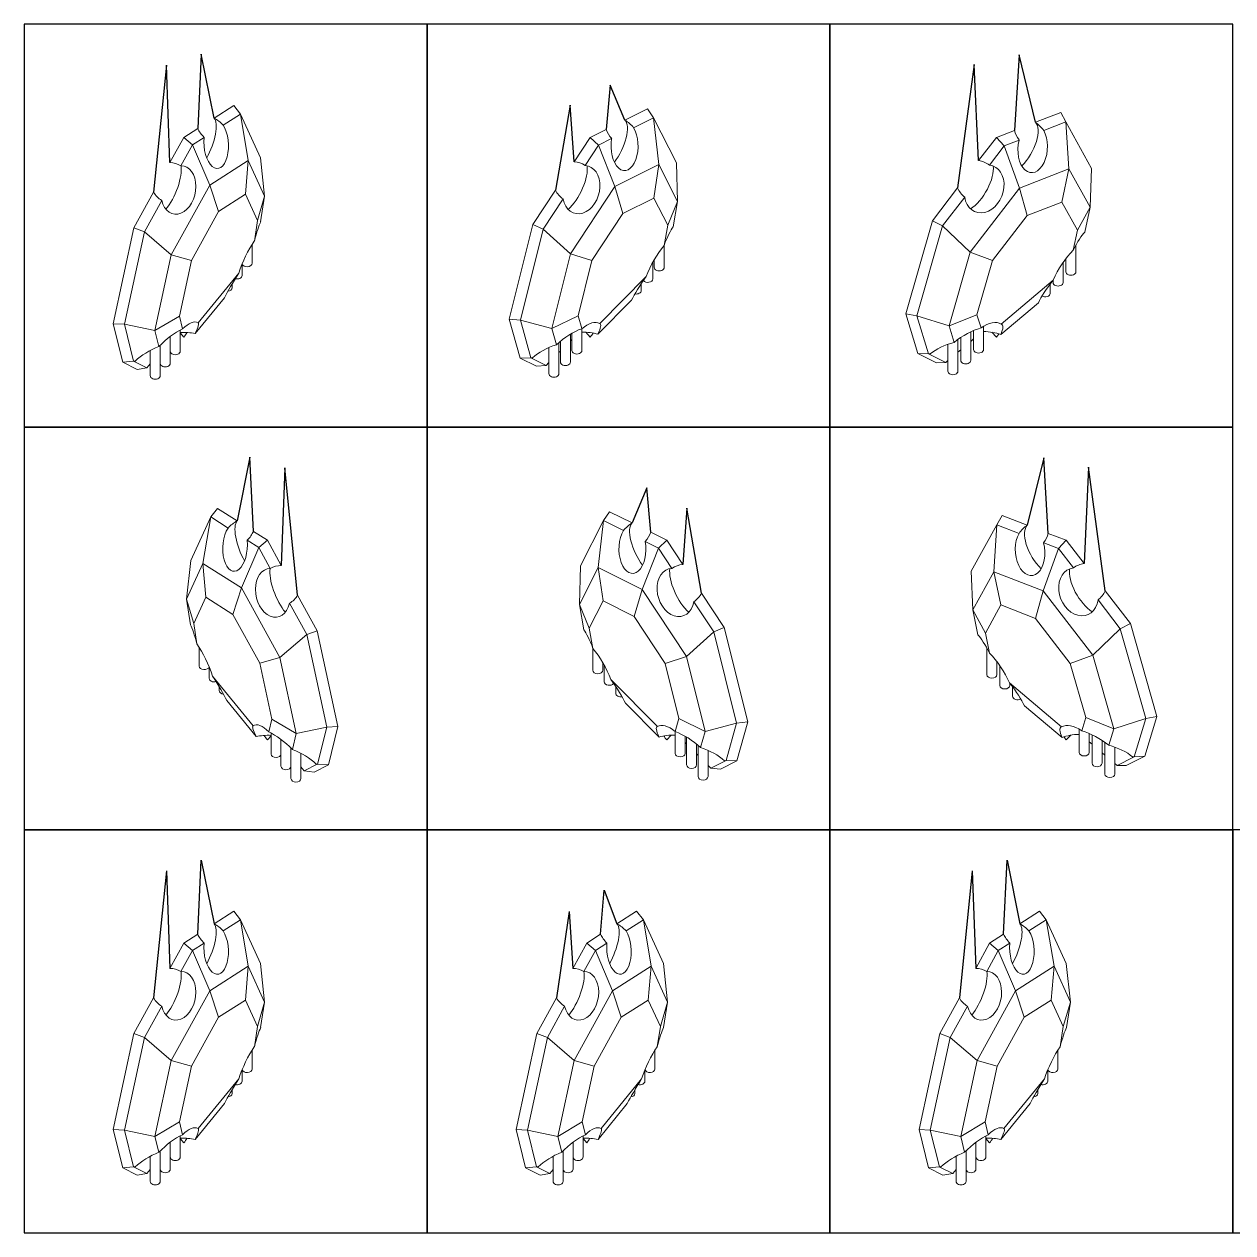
# Model space of a CAD drawing. Header units: inches. Extents: x -209 to 33, y -22 to 39.
# Drawn here: x -208.7 to -148.2, y -21.9 to 38.6 of the extents above; entities that cross this region are included whole.
import ezdxf

# ---------------------------------------------------------------- set-up
doc = ezdxf.new("R2010")
doc.units = ezdxf.units.IN
doc.header["$MEASUREMENT"] = 0

msp = doc.modelspace()

# ---------------------------------------------------------------- linework, layer by layer
for p, q in [((-199.85, 37.095), (-200.027, 33.38)), ((-199.209, 33.903), (-199.85, 37.095)), ((-158.903, 37.064), (-159.131, 33.282)), ((-158.079, 33.689), (-158.903, 37.064)), ((-201.6, 36.559), (-202.241, 30.19)), ((-201.423, 31.671), (-201.6, 36.559)), ((-161.153, 36.59), (-161.976, 30.405)), ((-160.925, 31.77), (-161.153, 36.59)), ((-179.373, 35.556), (-179.576, 33.334)), ((-178.638, 33.802), (-179.373, 35.556)), ((-181.38, 34.543), (-182.115, 30.291)), ((-181.177, 31.717), (-181.38, 34.543)), ((-197.416, 16.92), (-198.057, 13.729)), ((-197.239, 13.206), (-197.416, 16.92)), ((-195.666, 16.385), (-195.844, 11.497)), ((-195.026, 10.016), (-195.666, 16.385)), ((-157.666, 16.89), (-158.49, 13.514)), ((-157.438, 13.107), (-157.666, 16.89)), ((-155.417, 16.416), (-155.644, 11.595)), ((-154.593, 10.23), (-155.417, 16.416)), ((-177.545, 15.382), (-178.28, 13.628)), ((-177.342, 13.16), (-177.545, 15.382)), ((-175.538, 14.368), (-175.741, 11.543)), ((-174.803, 10.116), (-175.538, 14.368)), ((-200.027, -6.968), (-199.85, -3.254)), ((-199.85, -3.254), (-199.209, -6.446)), ((-159.679, -6.968), (-159.501, -3.254)), ((-159.501, -3.254), (-158.861, -6.446)), ((-201.6, -3.79), (-202.241, -10.158)), ((-201.6, -3.79), (-201.423, -8.677)), ((-161.251, -3.79), (-161.892, -10.158)), ((-161.251, -3.79), (-161.074, -8.677)), ((-179.853, -6.968), (-179.676, -4.763)), ((-179.676, -4.763), (-179.035, -6.446)), ((-181.426, -5.835), (-182.066, -10.158)), ((-181.426, -5.835), (-181.248, -8.677))]:
    msp.add_line(p, q)
at = {"color": 0, "linetype": 'Continuous', "lineweight": 0, "extrusion": (-2e-16, -0.707107, 0.707107)}
for p, q in [((-199.209, 33.903), (-198.225, 34.532)), ((-198.225, 34.532), (-197.888, 34.103)), ((-198.754, 33.549), (-197.888, 34.103)), ((-197.888, 34.103), (-196.888, 31.914)), ((-197.888, 34.103), (-197.5, 31.78)), ((-178.638, 33.802), (-177.508, 34.366)), ((-178.202, 33.421), (-177.209, 33.917)), ((-177.508, 34.366), (-177.209, 33.917)), ((-177.209, 33.917), (-176.062, 31.663)), ((-177.209, 33.917), (-176.938, 31.574)), ((-158.079, 33.689), (-156.814, 34.178)), ((-156.814, 34.178), (-156.554, 33.712)), ((-200.725, 32.934), (-200.027, 33.38)), ((-180.376, 32.934), (-179.576, 33.334)), ((-157.667, 33.281), (-156.554, 33.712)), ((-156.554, 33.712), (-155.269, 31.382)), ((-156.554, 33.712), (-156.403, 31.356)), ((-201.423, 31.671), (-200.725, 32.934)), ((-200.725, 32.934), (-200.292, 32.566)), ((-200.292, 32.566), (-199.712, 32.937)), ((-181.177, 31.717), (-180.376, 32.934)), ((-180.376, 32.934), (-179.967, 32.54)), ((-179.967, 32.54), (-179.302, 32.872)), ((-160.925, 31.77), (-160.028, 32.934)), ((-160.028, 32.934), (-159.131, 33.282)), ((-160.028, 32.934), (-159.645, 32.516)), ((-159.645, 32.516), (-158.9, 32.804)), ((-200.871, 31.517), (-200.292, 32.566)), ((-200.292, 32.566), (-199.426, 30.549)), ((-180.632, 31.529), (-179.967, 32.54)), ((-179.967, 32.54), (-179.148, 30.471)), ((-160.39, 31.548), (-159.645, 32.516)), ((-159.645, 32.516), (-158.879, 30.397)), ((-199.426, 30.549), (-197.5, 31.78)), ((-197.5, 31.78), (-197.641, 30.088)), ((-197.5, 31.78), (-196.681, 29.986)), ((-196.888, 31.914), (-196.681, 29.986)), ((-179.148, 30.471), (-176.938, 31.574)), ((-176.938, 31.574), (-177.187, 29.894)), ((-176.938, 31.574), (-175.998, 29.726)), ((-176.062, 31.663), (-175.998, 29.726)), ((-158.879, 30.397), (-156.403, 31.356)), ((-156.403, 31.356), (-156.758, 29.695)), ((-156.403, 31.356), (-155.349, 29.446)), ((-155.269, 31.382), (-155.349, 29.446)), ((-201.352, 27.062), (-199.426, 30.549)), ((-199.426, 30.549), (-198.993, 29.224)), ((-183.244, 28.574), (-182.115, 30.291)), ((-181.357, 27.112), (-179.148, 30.471)), ((-179.148, 30.471), (-178.738, 29.12)), ((-163.242, 28.762), (-161.976, 30.405)), ((-161.355, 27.183), (-158.879, 30.397)), ((-158.879, 30.397), (-158.496, 29.022)), ((-203.225, 28.408), (-202.241, 30.19)), ((-202.696, 28.213), (-201.83, 29.781)), ((-198.993, 29.224), (-197.641, 30.088)), ((-197.641, 30.088), (-197.038, 28.768)), ((-196.681, 29.986), (-197.038, 28.768)), ((-196.681, 29.986), (-196.878, 28.705)), ((-182.725, 28.347), (-181.731, 29.857)), ((-178.738, 29.12), (-177.187, 29.894)), ((-177.187, 29.894), (-176.495, 28.534)), ((-175.998, 29.726), (-176.495, 28.534)), ((-175.998, 29.726), (-176.224, 28.458)), ((-162.736, 28.503), (-161.622, 29.948)), ((-158.496, 29.022), (-156.758, 29.695)), ((-156.758, 29.695), (-155.982, 28.29)), ((-200.345, 26.776), (-198.993, 29.224)), ((-180.289, 26.762), (-178.738, 29.12)), ((-155.349, 29.446), (-155.982, 28.29)), ((-155.349, 29.446), (-155.603, 28.194)), ((-197.038, 28.768), (-197.195, 27.744)), ((-184.432, 23.839), (-183.244, 28.574)), ((-183.244, 28.574), (-182.725, 28.347)), ((-176.495, 28.534), (-176.676, 27.521)), ((-164.573, 24.104), (-163.242, 28.762)), ((-164.02, 24.007), (-162.736, 28.503)), ((-163.242, 28.762), (-162.736, 28.503)), ((-162.736, 28.503), (-161.355, 27.183)), ((-160.234, 26.766), (-158.496, 29.022)), ((-204.26, 23.604), (-203.225, 28.408)), ((-203.696, 23.577), (-202.696, 28.213)), ((-203.225, 28.408), (-202.696, 28.213)), ((-202.696, 28.213), (-201.352, 27.062)), ((-183.871, 23.776), (-182.725, 28.347)), ((-182.725, 28.347), (-181.357, 27.112)), ((-155.982, 28.29), (-156.185, 27.288)), ((-197.311, 27.569), (-197.311, 26.632)), ((-176.672, 27.533), (-176.672, 26.428)), ((-156.058, 27.533), (-156.058, 26.206)), ((-202.171, 23.262), (-201.352, 27.062)), ((-201.352, 27.062), (-200.345, 26.776)), ((-200.948, 23.979), (-200.345, 26.776)), ((-182.297, 23.365), (-181.357, 27.112)), ((-181.357, 27.112), (-180.289, 26.762)), ((-180.98, 24.005), (-180.289, 26.762)), ((-177.245, 26.673), (-177.245, 25.849)), ((-177.172, 26.804), (-177.172, 26.428)), ((-162.408, 23.498), (-161.355, 27.183)), ((-161.355, 27.183), (-160.234, 26.766)), ((-161.009, 24.054), (-160.234, 26.766)), ((-156.663, 26.715), (-156.701, 26.633)), ((-156.701, 26.661), (-156.701, 25.665)), ((-156.558, 26.857), (-156.558, 26.206)), ((-197.978, 26.135), (-200.008, 23.648)), ((-197.811, 26.587), (-197.811, 26.02)), ((-198.311, 25.598), (-198.311, 25.407)), ((-177.574, 25.963), (-179.902, 23.612)), ((-177.819, 25.609), (-177.819, 25.269)), ((-157.191, 25.789), (-159.8, 23.59)), ((-157.344, 25.591), (-157.344, 25.123)), ((-157.201, 25.776), (-157.201, 25.665)), ((-198.693, 24.906), (-200.159, 23.11)), ((-178.306, 24.779), (-179.989, 23.08)), ((-157.936, 24.65), (-159.821, 23.062)), ((-204.26, 23.604), (-203.696, 23.577)), ((-203.787, 21.684), (-204.26, 23.604)), ((-202.171, 23.262), (-200.948, 23.979)), ((-200.79, 23.341), (-200.948, 23.979)), ((-184.432, 23.839), (-183.871, 23.776)), ((-183.889, 21.887), (-184.432, 23.839)), ((-183.349, 21.899), (-183.871, 23.776)), ((-183.871, 23.776), (-182.297, 23.365)), ((-182.297, 23.365), (-180.98, 24.005)), ((-180.8, 23.357), (-180.98, 24.005)), ((-164.573, 24.104), (-164.02, 24.007)), ((-163.964, 22.117), (-164.573, 24.104)), ((-163.435, 22.096), (-164.02, 24.007)), ((-164.02, 24.007), (-162.408, 23.498)), ((-162.408, 23.498), (-161.009, 24.054)), ((-160.806, 23.394), (-161.009, 24.054)), ((-203.24, 21.729), (-203.696, 23.577)), ((-203.696, 23.577), (-202.171, 23.262)), ((-201.974, 22.463), (-202.171, 23.262)), ((-200.906, 22.229), (-200.906, 23.284)), ((-200.906, 23.15), (-200.725, 22.934)), ((-182.071, 22.554), (-182.297, 23.365)), ((-181.369, 21.684), (-181.369, 23.079)), ((-181.295, 22.263), (-181.295, 23.122)), ((-180.795, 22.263), (-180.795, 23.36)), ((-180.598, 23.177), (-180.376, 22.934)), ((-162.155, 22.672), (-162.408, 23.498)), ((-161.322, 21.77), (-161.322, 23.196)), ((-161.18, 22.312), (-161.18, 23.26)), ((-160.68, 22.312), (-160.68, 23.473)), ((-160.26, 23.175), (-160.028, 22.934)), ((-201.906, 21.005), (-201.906, 22.532)), ((-201.406, 21.617), (-201.406, 22.966)), ((-182.443, 21.105), (-182.443, 22.412)), ((-181.943, 21.105), (-181.943, 22.666)), ((-181.869, 21.684), (-181.869, 22.727)), ((-181.295, 22.817), (-181.369, 22.742)), ((-162.465, 21.228), (-162.465, 22.576)), ((-161.965, 21.228), (-161.965, 22.815)), ((-161.822, 21.77), (-161.822, 22.913)), ((-161.18, 22.84), (-161.322, 22.72)), ((-202.406, 21.005), (-202.406, 22.264)), ((-183.889, 21.887), (-183.349, 21.899)), ((-183.059, 21.475), (-183.889, 21.887)), ((-183.349, 21.899), (-183.271, 21.897)), ((-182.581, 21.518), (-183.317, 21.883)), ((-181.869, 22.237), (-181.943, 22.163)), ((-163.964, 22.117), (-163.435, 22.096)), ((-163.034, 21.651), (-163.964, 22.117)), ((-163.435, 22.096), (-163.356, 22.089)), ((-162.575, 21.665), (-163.399, 22.078)), ((-161.822, 22.299), (-161.965, 22.178)), ((-203.787, 21.684), (-203.24, 21.729)), ((-203.063, 21.32), (-203.787, 21.684)), ((-203.24, 21.729), (-203.164, 21.732)), ((-202.571, 21.393), (-203.212, 21.716)), ((-203.063, 21.32), (-202.571, 21.393)), ((-202.406, 21.595), (-202.571, 21.393)), ((-183.059, 21.475), (-182.581, 21.518)), ((-182.443, 21.658), (-182.581, 21.518)), ((-163.034, 21.651), (-162.575, 21.665)), ((-162.465, 21.757), (-162.575, 21.665)), ((-199.379, 13.928), (-200.378, 11.74)), ((-199.379, 13.928), (-199.766, 11.605)), ((-199.041, 14.358), (-199.379, 13.928)), ((-198.513, 13.375), (-199.379, 13.928)), ((-198.057, 13.729), (-199.041, 14.358)), ((-179.409, 14.192), (-179.709, 13.743)), ((-178.28, 13.628), (-179.409, 14.192)), ((-159.755, 14.004), (-160.015, 13.538)), ((-158.49, 13.514), (-159.755, 14.004)), ((-179.709, 13.743), (-180.856, 11.488)), ((-179.709, 13.743), (-179.98, 11.4)), ((-178.716, 13.247), (-179.709, 13.743)), ((-160.015, 13.538), (-161.3, 11.208)), ((-160.015, 13.538), (-160.166, 11.181)), ((-158.902, 13.107), (-160.015, 13.538)), ((-196.974, 12.392), (-197.554, 12.762)), ((-196.541, 12.76), (-197.239, 13.206)), ((-196.541, 12.76), (-196.974, 12.392)), ((-195.844, 11.497), (-196.541, 12.76)), ((-176.541, 12.76), (-177.342, 13.16)), ((-176.541, 12.76), (-176.951, 12.366)), ((-175.741, 11.543), (-176.541, 12.76)), ((-156.541, 12.76), (-157.438, 13.107)), ((-156.541, 12.76), (-156.924, 12.342)), ((-155.644, 11.595), (-156.541, 12.76)), ((-196.974, 12.392), (-197.84, 10.375)), ((-196.395, 11.343), (-196.974, 12.392)), ((-176.951, 12.366), (-177.77, 10.297)), ((-176.951, 12.366), (-177.616, 12.698)), ((-176.286, 11.355), (-176.951, 12.366)), ((-156.924, 12.342), (-157.69, 10.223)), ((-156.924, 12.342), (-157.669, 12.63)), ((-156.179, 11.374), (-156.924, 12.342)), ((-200.378, 11.74), (-200.586, 9.812)), ((-199.766, 11.605), (-200.586, 9.812)), ((-199.766, 11.605), (-199.625, 9.914)), ((-197.84, 10.375), (-199.766, 11.605)), ((-180.856, 11.488), (-180.919, 9.552)), ((-179.98, 11.4), (-180.919, 9.552)), ((-179.98, 11.4), (-179.731, 9.72)), ((-177.77, 10.297), (-179.98, 11.4)), ((-161.3, 11.208), (-161.22, 9.272)), ((-160.166, 11.181), (-161.22, 9.272)), ((-160.166, 11.181), (-159.812, 9.521)), ((-157.69, 10.223), (-160.166, 11.181)), ((-197.84, 10.375), (-198.273, 9.05)), ((-195.914, 6.888), (-197.84, 10.375)), ((-177.77, 10.297), (-178.18, 8.946)), ((-175.561, 6.937), (-177.77, 10.297)), ((-200.586, 9.812), (-200.228, 8.594)), ((-200.586, 9.812), (-200.389, 8.531)), ((-199.625, 9.914), (-200.228, 8.594)), ((-198.273, 9.05), (-199.625, 9.914)), ((-194.041, 8.234), (-195.026, 10.016)), ((-179.731, 9.72), (-180.422, 8.36)), ((-178.18, 8.946), (-179.731, 9.72)), ((-173.674, 8.399), (-174.803, 10.116)), ((-157.69, 10.223), (-158.074, 8.848)), ((-155.214, 7.008), (-157.69, 10.223)), ((-153.833, 8.328), (-154.947, 9.774)), ((-153.327, 8.587), (-154.593, 10.23)), ((-194.57, 8.039), (-195.436, 9.607)), ((-180.919, 9.552), (-180.422, 8.36)), ((-180.919, 9.552), (-180.693, 8.284)), ((-174.193, 8.172), (-175.186, 9.683)), ((-161.22, 9.272), (-160.587, 8.115)), ((-161.22, 9.272), (-160.966, 8.019)), ((-159.812, 9.521), (-160.587, 8.115)), ((-158.074, 8.848), (-159.812, 9.521)), ((-200.228, 8.594), (-200.071, 7.57)), ((-196.922, 6.602), (-198.273, 9.05)), ((-176.629, 6.588), (-178.18, 8.946)), ((-156.335, 6.591), (-158.074, 8.848)), ((-153.327, 8.587), (-153.833, 8.328)), ((-151.996, 3.93), (-153.327, 8.587)), ((-194.57, 8.039), (-195.914, 6.888)), ((-194.041, 8.234), (-194.57, 8.039)), ((-193.571, 3.402), (-194.57, 8.039)), ((-193.006, 3.43), (-194.041, 8.234)), ((-180.422, 8.36), (-180.242, 7.347)), ((-174.193, 8.172), (-175.561, 6.937)), ((-173.674, 8.399), (-174.193, 8.172)), ((-173.046, 3.602), (-174.193, 8.172)), ((-172.486, 3.664), (-173.674, 8.399)), ((-160.587, 8.115), (-160.384, 7.114)), ((-153.833, 8.328), (-155.214, 7.008)), ((-152.549, 3.833), (-153.833, 8.328)), ((-199.955, 6.458), (-199.955, 7.395)), ((-180.246, 6.253), (-180.246, 7.358)), ((-160.511, 6.032), (-160.511, 7.359)), ((-195.914, 6.888), (-196.922, 6.602)), ((-195.095, 3.087), (-195.914, 6.888)), ((-175.561, 6.937), (-176.629, 6.588)), ((-174.621, 3.191), (-175.561, 6.937)), ((-160.011, 6.032), (-160.011, 6.683)), ((-155.214, 7.008), (-156.335, 6.591)), ((-154.161, 3.324), (-155.214, 7.008)), ((-199.455, 5.845), (-199.455, 6.413)), ((-196.319, 3.805), (-196.922, 6.602)), ((-179.746, 6.253), (-179.746, 6.63)), ((-179.673, 5.674), (-179.673, 6.499)), ((-175.937, 3.831), (-176.629, 6.588)), ((-159.906, 6.54), (-159.868, 6.459)), ((-159.868, 5.49), (-159.868, 6.487)), ((-155.56, 3.88), (-156.335, 6.591)), ((-199.288, 5.96), (-197.259, 3.474)), ((-179.344, 5.789), (-177.015, 3.437)), ((-159.378, 5.615), (-156.769, 3.416)), ((-159.368, 5.49), (-159.368, 5.602)), ((-198.955, 5.233), (-198.955, 5.423)), ((-179.099, 5.095), (-179.099, 5.435)), ((-159.225, 4.949), (-159.225, 5.417)), ((-198.574, 4.731), (-197.107, 2.935)), ((-178.611, 4.605), (-176.929, 2.906)), ((-158.633, 4.476), (-156.748, 2.888)), ((-196.476, 3.167), (-196.319, 3.805)), ((-195.095, 3.087), (-196.319, 3.805)), ((-176.118, 3.182), (-175.937, 3.831)), ((-174.621, 3.191), (-175.937, 3.831)), ((-172.486, 3.664), (-173.046, 3.602)), ((-173.029, 1.713), (-172.486, 3.664)), ((-155.763, 3.219), (-155.56, 3.88)), ((-154.161, 3.324), (-155.56, 3.88)), ((-152.549, 3.833), (-154.161, 3.324)), ((-153.134, 1.922), (-152.549, 3.833)), ((-152.605, 1.943), (-151.996, 3.93)), ((-151.996, 3.93), (-152.549, 3.833)), ((-196.36, 3.11), (-196.36, 2.055)), ((-195.292, 2.289), (-195.095, 3.087)), ((-193.571, 3.402), (-195.095, 3.087)), ((-194.026, 1.555), (-193.571, 3.402)), ((-193.006, 3.43), (-193.571, 3.402)), ((-193.48, 1.51), (-193.006, 3.43)), ((-176.122, 3.186), (-176.122, 2.089)), ((-174.847, 2.38), (-174.621, 3.191)), ((-173.046, 3.602), (-174.621, 3.191)), ((-173.569, 1.725), (-173.046, 3.602)), ((-155.889, 3.299), (-155.889, 2.137)), ((-155.389, 3.086), (-155.389, 2.137)), ((-154.414, 2.498), (-154.161, 3.324)), ((-196.36, 2.976), (-196.541, 2.76)), ((-195.86, 2.792), (-195.86, 1.443)), ((-176.319, 3.003), (-176.541, 2.76)), ((-175.622, 2.948), (-175.622, 2.089)), ((-175.622, 2.642), (-175.549, 2.568)), ((-175.549, 2.905), (-175.549, 1.51)), ((-175.049, 2.553), (-175.049, 1.51)), ((-174.975, 2.492), (-174.975, 0.93)), ((-156.309, 3.001), (-156.541, 2.76)), ((-155.389, 2.666), (-155.247, 2.546)), ((-155.247, 3.022), (-155.247, 1.596)), ((-154.747, 2.739), (-154.747, 1.596)), ((-154.604, 2.641), (-154.604, 1.054)), ((-195.36, 2.358), (-195.36, 0.83)), ((-194.86, 2.09), (-194.86, 0.83)), ((-175.049, 2.063), (-174.975, 1.989)), ((-174.475, 2.238), (-174.475, 0.93)), ((-154.747, 2.124), (-154.604, 2.004)), ((-154.104, 2.402), (-154.104, 1.054)), ((-153.994, 1.49), (-153.17, 1.904)), ((-153.535, 1.477), (-152.605, 1.943)), ((-153.134, 1.922), (-153.213, 1.915)), ((-152.605, 1.943), (-153.134, 1.922)), ((-194.86, 1.42), (-194.695, 1.219)), ((-194.695, 1.219), (-194.054, 1.541)), ((-194.203, 1.146), (-194.695, 1.219)), ((-194.203, 1.146), (-193.48, 1.51)), ((-194.026, 1.555), (-194.102, 1.558)), ((-193.48, 1.51), (-194.026, 1.555)), ((-174.475, 1.484), (-174.336, 1.344)), ((-174.336, 1.344), (-173.601, 1.709)), ((-173.859, 1.301), (-174.336, 1.344)), ((-173.859, 1.301), (-173.029, 1.713)), ((-173.569, 1.725), (-173.647, 1.722)), ((-173.029, 1.713), (-173.569, 1.725)), ((-154.104, 1.583), (-153.994, 1.49)), ((-153.535, 1.477), (-153.994, 1.49)), ((-199.209, -6.446), (-198.225, -5.817)), ((-198.225, -5.817), (-197.888, -6.246)), ((-179.035, -6.446), (-178.051, -5.817)), ((-178.051, -5.817), (-177.713, -6.246)), ((-158.861, -6.446), (-157.876, -5.817)), ((-157.876, -5.817), (-157.539, -6.246)), ((-198.754, -6.799), (-197.888, -6.246)), ((-197.888, -6.246), (-196.888, -8.434)), ((-197.888, -6.246), (-197.5, -8.569)), ((-178.579, -6.799), (-177.713, -6.246)), ((-177.713, -6.246), (-176.714, -8.434)), ((-177.713, -6.246), (-177.326, -8.569)), ((-158.405, -6.799), (-157.539, -6.246)), ((-157.539, -6.246), (-156.539, -8.434)), ((-157.539, -6.246), (-157.151, -8.569)), ((-200.725, -7.414), (-200.027, -6.968)), ((-180.551, -7.414), (-179.853, -6.968)), ((-160.376, -7.414), (-159.679, -6.968)), ((-201.423, -8.677), (-200.725, -7.414)), ((-200.871, -8.832), (-200.292, -7.782)), ((-200.725, -7.414), (-200.292, -7.782)), ((-200.292, -7.782), (-199.712, -7.412)), ((-200.292, -7.782), (-199.426, -9.8)), ((-181.248, -8.677), (-180.551, -7.414)), ((-180.697, -8.832), (-180.118, -7.782)), ((-180.551, -7.414), (-180.118, -7.782)), ((-180.118, -7.782), (-179.538, -7.412)), ((-180.118, -7.782), (-179.252, -9.8)), ((-161.074, -8.677), (-160.376, -7.414)), ((-160.523, -8.832), (-159.943, -7.782)), ((-160.376, -7.414), (-159.943, -7.782)), ((-159.943, -7.782), (-159.364, -7.412)), ((-159.943, -7.782), (-159.077, -9.8)), ((-196.888, -8.434), (-196.681, -10.363)), ((-176.714, -8.434), (-176.506, -10.363)), ((-156.539, -8.434), (-156.332, -10.363)), ((-199.426, -9.8), (-197.5, -8.569)), ((-197.5, -8.569), (-197.641, -10.261)), ((-197.5, -8.569), (-196.681, -10.363)), ((-179.252, -9.8), (-177.326, -8.569)), ((-177.326, -8.569), (-177.467, -10.261)), ((-177.326, -8.569), (-176.506, -10.363)), ((-159.077, -9.8), (-157.151, -8.569)), ((-157.151, -8.569), (-157.292, -10.261)), ((-157.151, -8.569), (-156.332, -10.363)), ((-203.225, -11.941), (-202.241, -10.158)), ((-201.352, -13.287), (-199.426, -9.8)), ((-199.426, -9.8), (-198.993, -11.125)), ((-198.993, -11.125), (-197.641, -10.261)), ((-197.641, -10.261), (-197.038, -11.581)), ((-183.051, -11.941), (-182.066, -10.158)), ((-181.178, -13.287), (-179.252, -9.8)), ((-179.252, -9.8), (-178.819, -11.125)), ((-178.819, -11.125), (-177.467, -10.261)), ((-177.467, -10.261), (-176.864, -11.581)), ((-162.876, -11.941), (-161.892, -10.158)), ((-161.003, -13.287), (-159.077, -9.8)), ((-159.077, -9.8), (-158.644, -11.125)), ((-158.644, -11.125), (-157.292, -10.261)), ((-157.292, -10.261), (-156.689, -11.581)), ((-202.696, -12.135), (-201.83, -10.567)), ((-196.681, -10.363), (-197.038, -11.581)), ((-196.681, -10.363), (-196.878, -11.643)), ((-182.522, -12.135), (-181.656, -10.567)), ((-176.506, -10.363), (-176.864, -11.581)), ((-176.506, -10.363), (-176.703, -11.643)), ((-162.348, -12.135), (-161.481, -10.567)), ((-156.332, -10.363), (-156.689, -11.581)), ((-156.332, -10.363), (-156.529, -11.643)), ((-200.345, -13.572), (-198.993, -11.125)), ((-180.17, -13.572), (-178.819, -11.125)), ((-159.996, -13.572), (-158.644, -11.125)), ((-204.26, -16.744), (-203.225, -11.941)), ((-203.225, -11.941), (-202.696, -12.135)), ((-197.038, -11.581), (-197.195, -12.604)), ((-184.086, -16.744), (-183.051, -11.941)), ((-183.051, -11.941), (-182.522, -12.135)), ((-176.864, -11.581), (-177.021, -12.604)), ((-163.912, -16.744), (-162.876, -11.941)), ((-162.876, -11.941), (-162.348, -12.135)), ((-156.689, -11.581), (-156.847, -12.604)), ((-203.696, -16.772), (-202.696, -12.135)), ((-202.696, -12.135), (-201.352, -13.287)), ((-183.521, -16.772), (-182.522, -12.135)), ((-182.522, -12.135), (-181.178, -13.287)), ((-163.347, -16.772), (-162.348, -12.135)), ((-162.348, -12.135), (-161.003, -13.287)), ((-202.171, -17.087), (-201.352, -13.287)), ((-201.352, -13.287), (-200.345, -13.572)), ((-197.311, -12.78), (-197.311, -13.717)), ((-181.997, -17.087), (-181.178, -13.287)), ((-181.178, -13.287), (-180.17, -13.572)), ((-177.137, -12.78), (-177.137, -13.717)), ((-161.822, -17.087), (-161.003, -13.287)), ((-161.003, -13.287), (-159.996, -13.572)), ((-156.963, -12.78), (-156.963, -13.717)), ((-200.948, -16.369), (-200.345, -13.572)), ((-197.811, -13.761), (-197.811, -14.329)), ((-180.773, -16.369), (-180.17, -13.572)), ((-177.637, -13.761), (-177.637, -14.329)), ((-160.599, -16.369), (-159.996, -13.572)), ((-157.463, -13.761), (-157.463, -14.329)), ((-197.978, -14.214), (-200.008, -16.7)), ((-177.804, -14.214), (-179.833, -16.7)), ((-157.629, -14.214), (-159.659, -16.7)), ((-198.311, -14.751), (-198.311, -14.941)), ((-178.137, -14.751), (-178.137, -14.941)), ((-157.963, -14.751), (-157.963, -14.941)), ((-198.693, -15.443), (-200.159, -17.239)), ((-178.518, -15.443), (-179.985, -17.239)), ((-158.344, -15.443), (-159.81, -17.239)), ((-204.26, -16.744), (-203.696, -16.772)), ((-203.787, -18.664), (-204.26, -16.744)), ((-203.24, -18.619), (-203.696, -16.772)), ((-203.696, -16.772), (-202.171, -17.087)), ((-202.171, -17.087), (-200.948, -16.369)), ((-200.79, -17.007), (-200.948, -16.369)), ((-184.086, -16.744), (-183.521, -16.772)), ((-183.612, -18.664), (-184.086, -16.744)), ((-183.066, -18.619), (-183.521, -16.772)), ((-183.521, -16.772), (-181.997, -17.087)), ((-181.997, -17.087), (-180.773, -16.369)), ((-180.616, -17.007), (-180.773, -16.369)), ((-163.912, -16.744), (-163.347, -16.772)), ((-163.438, -18.664), (-163.912, -16.744)), ((-162.891, -18.619), (-163.347, -16.772)), ((-163.347, -16.772), (-161.822, -17.087)), ((-161.822, -17.087), (-160.599, -16.369)), ((-160.442, -17.007), (-160.599, -16.369)), ((-201.974, -17.885), (-202.171, -17.087)), ((-201.406, -18.732), (-201.406, -17.382)), ((-200.906, -18.119), (-200.906, -17.064)), ((-200.906, -17.198), (-200.725, -17.414)), ((-181.8, -17.885), (-181.997, -17.087)), ((-181.232, -18.732), (-181.232, -17.382)), ((-180.732, -18.119), (-180.732, -17.064)), ((-180.732, -17.198), (-180.551, -17.414)), ((-161.626, -17.885), (-161.822, -17.087)), ((-161.058, -18.732), (-161.058, -17.382)), ((-160.558, -18.119), (-160.558, -17.064)), ((-160.558, -17.198), (-160.376, -17.414)), ((-202.406, -19.344), (-202.406, -18.084)), ((-201.906, -19.344), (-201.906, -17.817)), ((-182.232, -19.344), (-182.232, -18.084)), ((-181.732, -19.344), (-181.732, -17.817)), ((-162.058, -19.344), (-162.058, -18.084)), ((-161.558, -19.344), (-161.558, -17.817)), ((-203.787, -18.664), (-203.24, -18.619)), ((-203.063, -19.028), (-203.787, -18.664)), ((-203.24, -18.619), (-203.164, -18.617)), ((-202.571, -18.956), (-203.212, -18.633)), ((-202.406, -18.754), (-202.571, -18.956)), ((-183.612, -18.664), (-183.066, -18.619)), ((-182.889, -19.028), (-183.612, -18.664)), ((-183.066, -18.619), (-182.99, -18.617)), ((-182.397, -18.956), (-183.038, -18.633)), ((-182.232, -18.754), (-182.397, -18.956)), ((-163.438, -18.664), (-162.891, -18.619)), ((-162.715, -19.028), (-163.438, -18.664)), ((-162.891, -18.619), (-162.816, -18.617)), ((-162.223, -18.956), (-162.864, -18.633)), ((-162.058, -18.754), (-162.223, -18.956)), ((-203.063, -19.028), (-202.571, -18.956)), ((-182.889, -19.028), (-182.397, -18.956)), ((-162.715, -19.028), (-162.223, -18.956))]:
    msp.add_line(p, q, dxfattribs=at)
for points in [[(-188.546, 38.604), (-208.72, 38.604), (-208.72, 18.43), (-188.546, 18.43)], [(-168.372, 38.604), (-188.546, 38.604), (-188.546, 18.43), (-168.372, 18.43)], [(-148.197, 38.604), (-168.372, 38.604), (-168.372, 18.43), (-148.197, 18.43)], [(-188.546, 18.43), (-208.72, 18.43), (-208.72, -1.744), (-188.546, -1.744)], [(-168.372, 18.43), (-188.546, 18.43), (-188.546, -1.744), (-168.372, -1.744)], [(-148.197, 18.43), (-168.372, 18.43), (-168.372, -1.744), (-148.197, -1.744)], [(-188.546, -1.744), (-208.72, -1.744), (-208.72, -21.919), (-188.546, -21.919)], [(-168.372, -1.744), (-188.546, -1.744), (-188.546, -21.919), (-168.372, -21.919)], [(-148.197, -1.744), (-168.372, -1.744), (-168.372, -21.919), (-148.197, -21.919)], [(-128.023, -1.744), (-148.197, -1.744), (-148.197, -21.919), (-128.023, -21.919)]]:
    msp.add_lwpolyline(points, close=True)
at = {"color": 0, "linetype": 'Continuous', "lineweight": 0}
for centre, major_axis, ratio, start_param, end_param in [((-199.85, 32.567), (-0.567, -1.389), 0.353553, 1.224645, 2.974666), ((-199.245, 33.255), (-0.78, 0.685), 0.532822, 4.542648, 5.108476), ((-199.245, 33.255), (-0.78, 0.685), 0.532822, 0.868936, 1.434763), ((-199.108, 32.609), (-0.071, 1.23), 0.496277, 1.273068, 5.553174), ((-178.763, 33.16), (-0.758, 0.709), 0.567434, 0.8142, 1.380027), ((-178.657, 32.506), (0.004, 1.232), 0.548843, 1.271116, 5.551221), ((-179.373, 32.509), (-0.666, -1.344), 0.40558, 1.128152, 3.00208), ((-178.763, 33.16), (-0.758, 0.709), 0.567434, 4.487912, 5.05374), ((-158.903, 32.443), (-0.765, -1.29), 0.454519, 1.058036, 3.0347), ((-158.293, 33.057), (-0.736, 0.731), 0.602174, 4.433153, 4.998981), ((-158.293, 33.057), (-0.736, 0.731), 0.602174, 0.759441, 1.325268), ((-158.219, 32.397), (0.082, 1.229), 0.59931, 1.273752, 5.553858), ((-200.995, 30.298), (0.249, 1.206), 0.692148, 2.151036, 6.431141), ((-201.6, 30.423), (-0.567, -1.389), 0.353553, 0.825219, 2.607875), ((-201.366, 30.658), (-0.735, 0.733), 0.952031, 4.96252, 5.528348), ((-180.822, 30.32), (0.341, 1.184), 0.734112, 2.172156, 6.452261), ((-181.38, 30.481), (-0.666, -1.344), 0.40558, 0.772103, 2.624877), ((-181.196, 30.703), (-0.798, 0.663), 0.963953, 4.802948, 5.368775), ((-160.645, 30.353), (0.44, 1.151), 0.772568, 2.201925, 6.482031), ((-161.153, 30.547), (-0.765, -1.29), 0.454519, 0.732933, 2.629519), ((-161.02, 30.759), (0.879, -0.551), 0.972986, 1.459917, 2.025744), ((-181.196, 30.703), (-0.798, 0.663), 0.963953, 1.129235, 1.695062), ((-161.02, 30.759), (0.879, -0.551), 0.972986, 4.069389, 4.635217), ((-201.366, 30.658), (-0.735, 0.733), 0.952031, 1.288808, 1.854635), ((-197.284, 26.403), (0.517, 2.441), 0.090486, 0.357741, 1.008197), ((-176.718, 26.184), (0.67, 2.403), 0.149966, 0.372532, 1.022989), ((-156.179, 25.952), (0.825, 2.354), 0.207865, 0.391339, 1.041796), ((-197.01, 26.26), (0.926, 2.268), 0.353553, 1.009303, 1.76881), ((-176.463, 26.024), (1.087, 2.195), 0.40558, 1.036717, 1.796224), ((-155.946, 25.777), (1.25, 2.107), 0.454519, 1.069336, 1.828844), ((-197.561, 26.632), (-0.25, 0), 0.707107, 0.191923, 3.141593), ((-197.443, 26.437), (1.406, 2.067), 0.111803, 1.792919, 2.477638), ((-176.922, 26.428), (-0.25, 0), 0.707107, 0, 3.141593), ((-156.308, 26.206), (-0.25, 0), 0.707107, 0, 3.141593), ((-198.061, 26.02), (-0.25, 0), 0.707107, 1.189933, 3.141593), ((-176.873, 26.227), (1.541, 1.969), 0.16116, 1.829649, 2.514368), ((-177.495, 25.849), (-0.25, 0), 0.707107, 0.503124, 3.141593), ((-156.329, 26.005), (1.673, 1.857), 0.207588, 1.870027, 2.554746), ((-156.951, 25.665), (-0.25, 0), 0.707107, 0, 3.141593), ((-198.561, 25.407), (-0.25, 0), 0.707107, 1.732288, 3.141593), ((-178.069, 25.269), (-0.25, 0), 0.707107, 1.295406, 3.141593), ((-157.594, 25.123), (-0.25, 0), 0.707107, 0.869819, 3.141593), ((-200.976, 21.402), (0.926, 2.268), 0.353553, 6.228519, 6.988026), ((-201.409, 21.579), (1.406, 2.067), 0.111803, 5.619231, 6.30395), ((-181.013, 21.429), (1.087, 2.195), 0.40558, 6.255933, 7.01544), ((-181.423, 21.632), (1.541, 1.969), 0.16116, 5.655961, 6.34068), ((-161.045, 21.48), (1.25, 2.107), 0.454519, 0.005367, 0.764875), ((-201.3, 21.484), (1.635, 1.884), 0.464587, 0.800653, 1.45111), ((-201.409, 21.579), (-2.412, -0.657), 0.600245, 4.013631, 4.343302), ((-181.325, 21.531), (1.789, 1.738), 0.50382, 0.849092, 1.499549), ((-181.423, 21.632), (-2.423, -0.614), 0.587627, 3.939452, 4.305829), ((-161.342, 21.601), (1.938, 1.571), 0.538777, 0.903162, 1.553619), ((-161.428, 21.708), (2.435, 0.568), 0.575757, 0.724154, 1.127607), ((-161.428, 21.708), (1.673, 1.857), 0.207588, 5.696339, 6.381058), ((-201.312, 21.287), (2.346, 0.783), 0.539015, 1.674491, 2.283148), ((-181.356, 21.335), (2.413, 0.544), 0.552902, 1.745432, 2.354089), ((-161.392, 21.407), (2.456, 0.294), 0.561592, 1.818664, 2.427321), ((-201.156, 22.229), (-0.25, 0), 0.707107, 0, 3.141593), ((-181.423, 21.632), (2.496, 0.133), 0.213262, 2.393049, 2.420915), ((-181.045, 22.263), (-0.25, 0), 0.707107, 0, 3.141593), ((-161.428, 21.708), (2.499, -0.055), 0.214214, 2.456198, 2.484064), ((-160.93, 22.312), (-0.25, 0), 0.707107, 0, 3.141593), ((-201.409, 21.579), (2.479, 0.32), 0.207786, 2.330198, 2.358064), ((-201.656, 21.617), (-0.25, 0), 0.707107, 0, 3.141593), ((-181.619, 21.684), (-0.25, 0), 0.707107, 0, 3.141593), ((-162.215, 21.228), (-0.25, 0), 0.707107, 0, 3.141593), ((-161.572, 21.77), (-0.25, 0), 0.707107, 0, 3.141593), ((-202.156, 21.005), (-0.25, 0), 0.707107, 0, 3.141593), ((-182.193, 21.105), (-0.25, 0), 0.707107, 0, 3.141593), ((-198.158, 12.435), (0.071, 1.23), 0.496277, 0.730012, 5.010117), ((-198.021, 13.081), (0.78, 0.685), 0.532822, 1.174709, 1.740537), ((-197.416, 12.392), (0.567, -1.389), 0.353553, 3.308519, 5.05854), ((-178.155, 12.986), (0.758, 0.709), 0.567434, 1.229445, 1.795273), ((-177.545, 12.334), (0.666, -1.344), 0.40558, 3.281105, 5.155033), ((-158.276, 12.882), (0.736, 0.731), 0.602174, 1.284204, 1.850032), ((-157.666, 12.269), (0.765, -1.29), 0.454519, 3.248485, 5.225149), ((-198.021, 13.081), (0.78, 0.685), 0.532822, 4.848422, 5.41425), ((-178.261, 12.332), (-0.004, 1.232), 0.548843, 0.731964, 5.01207), ((-178.155, 12.986), (0.758, 0.709), 0.567434, 4.903158, 5.468986), ((-158.35, 12.223), (-0.082, 1.229), 0.59931, 0.729328, 5.009433), ((-158.276, 12.882), (0.736, 0.731), 0.602174, 4.957917, 5.523745), ((-175.722, 10.529), (0.798, 0.663), 0.963953, 0.91441, 1.480237), ((-155.549, 10.585), (-0.879, -0.551), 0.972986, 4.257441, 4.823268), ((-196.271, 10.124), (-0.249, 1.206), 0.692148, 6.135229, 10.415335), ((-195.666, 10.249), (0.567, -1.389), 0.353553, 3.67531, 5.457966), ((-195.901, 10.484), (0.735, 0.733), 0.952031, 0.754837, 1.320665), ((-176.096, 10.146), (-0.341, 1.184), 0.734112, 6.114109, 10.394215), ((-175.538, 10.307), (0.666, -1.344), 0.40558, 3.658309, 5.511082), ((-155.924, 10.179), (-0.44, 1.151), 0.772568, 6.08434, 10.364445), ((-155.417, 10.373), (0.765, -1.29), 0.454519, 3.653666, 5.550253), ((-195.901, 10.484), (0.735, 0.733), 0.952031, 4.42855, 4.994378), ((-175.722, 10.529), (0.798, 0.663), 0.963953, 4.588123, 5.15395), ((-155.549, 10.585), (-0.879, -0.551), 0.972986, 1.647969, 2.213796), ((-199.982, 6.229), (-0.517, 2.441), 0.090486, 5.274988, 5.925445), ((-180.2, 6.009), (-0.67, 2.403), 0.149966, 5.260197, 5.910653), ((-160.39, 5.778), (-0.825, 2.354), 0.207865, 5.241389, 5.891846), ((-200.257, 6.085), (-0.926, 2.268), 0.353553, 4.514375, 5.273882), ((-180.455, 5.85), (-1.087, 2.195), 0.40558, 4.486961, 5.246468), ((-160.623, 5.603), (-1.25, 2.107), 0.454519, 4.454341, 5.213849), ((-199.705, 6.458), (0.25, 0), 0.707107, 3.141593, 6.091262), ((-179.996, 6.253), (0.25, 0), 0.707107, 3.141593, 6.283185), ((-199.205, 5.845), (0.25, 0), 0.707107, 3.141593, 5.093252), ((-199.824, 6.262), (-1.406, 2.067), 0.111803, 3.805547, 4.490266), ((-179.423, 5.674), (0.25, 0), 0.707107, 3.141593, 5.780062), ((-180.045, 6.053), (-1.541, 1.969), 0.16116, 3.768817, 4.453536), ((-160.261, 6.032), (0.25, 0), 0.707107, 3.141593, 6.283185), ((-159.618, 5.49), (0.25, 0), 0.707107, 3.141593, 6.283185), ((-160.24, 5.83), (-1.673, 1.857), 0.207588, 3.728439, 4.413158), ((-198.705, 5.233), (0.25, 0), 0.707107, 3.141593, 4.550898), ((-178.849, 5.095), (0.25, 0), 0.707107, 3.141593, 4.98778), ((-158.975, 4.949), (0.25, 0), 0.707107, 3.141593, 5.413366), ((-195.857, 1.404), (-1.406, 2.067), 0.111803, 6.262421, 6.94714), ((-196.29, 1.228), (-0.926, 2.268), 0.353553, 5.578344, 6.337852), ((-195.966, 1.31), (-1.635, 1.884), 0.464587, 4.832075, 5.482532), ((-175.495, 1.458), (-1.541, 1.969), 0.16116, 6.225691, 6.91041), ((-175.905, 1.255), (-1.087, 2.195), 0.40558, 5.55093, 6.310438), ((-175.593, 1.357), (-1.789, 1.738), 0.50382, 4.783636, 5.434093), ((-155.141, 1.533), (-1.673, 1.857), 0.207588, 6.185312, 6.870032), ((-155.524, 1.306), (-1.25, 2.107), 0.454519, 5.518311, 6.277818), ((-155.141, 1.533), (-2.435, 0.568), 0.575757, 5.155578, 5.559032), ((-155.227, 1.427), (-1.938, 1.571), 0.538777, 4.729567, 5.380023), ((-195.857, 1.404), (2.412, -0.657), 0.600245, 1.939883, 2.269555), ((-175.495, 1.458), (2.423, -0.614), 0.587627, 1.977357, 2.343733), ((-155.177, 1.233), (-2.456, 0.294), 0.561592, 3.855864, 4.464521), ((-196.11, 2.055), (0.25, 0), 0.707107, 3.141593, 6.283185), ((-195.955, 1.112), (-2.346, 0.783), 0.539015, 4.000037, 4.608694), ((-175.872, 2.089), (0.25, 0), 0.707107, 3.141593, 6.283185), ((-175.562, 1.161), (-2.413, 0.544), 0.552902, 3.929097, 4.537753), ((-155.639, 2.137), (0.25, 0), 0.707107, 3.141593, 6.283185), ((-155.141, 1.533), (-2.499, -0.055), 0.214214, 3.799121, 3.826988), ((-195.61, 1.443), (0.25, 0), 0.707107, 3.141593, 6.283185), ((-195.857, 1.404), (-2.479, 0.32), 0.207786, 3.925121, 3.952988), ((-175.299, 1.51), (0.25, 0), 0.707107, 3.141593, 6.283185), ((-175.495, 1.458), (-2.496, 0.133), 0.213262, 3.86227, 3.890137), ((-154.997, 1.596), (0.25, 0), 0.707107, 3.141593, 6.283185), ((-195.11, 0.83), (0.25, 0), 0.707107, 3.141593, 6.283185), ((-174.725, 0.93), (0.25, 0), 0.707107, 3.141593, 6.283185), ((-154.354, 1.054), (0.25, 0), 0.707107, 3.141593, 6.283185), ((-199.85, -7.782), (-0.567, -1.389), 0.353553, 1.224645, 2.974666), ((-199.245, -7.093), (-0.78, 0.685), 0.532822, 4.542648, 5.108476), ((-179.676, -7.782), (-0.567, -1.389), 0.353553, 1.224645, 2.974666), ((-179.071, -7.093), (-0.78, 0.685), 0.532822, 4.542648, 5.108476), ((-159.501, -7.782), (-0.567, -1.389), 0.353553, 1.224645, 2.974666), ((-158.896, -7.093), (-0.78, 0.685), 0.532822, 4.542648, 5.108476), ((-199.245, -7.093), (-0.78, 0.685), 0.532822, 0.868936, 1.434763), ((-199.108, -7.739), (-0.071, 1.23), 0.496277, 1.273068, 5.553174), ((-179.071, -7.093), (-0.78, 0.685), 0.532822, 0.868936, 1.434763), ((-178.934, -7.739), (-0.071, 1.23), 0.496277, 1.273068, 5.553174), ((-158.896, -7.093), (-0.78, 0.685), 0.532822, 0.868936, 1.434763), ((-158.76, -7.739), (-0.071, 1.23), 0.496277, 1.273068, 5.553174), ((-200.995, -10.05), (0.249, 1.206), 0.692148, 2.151036, 6.431141), ((-201.6, -9.925), (-0.567, -1.389), 0.353553, 0.825219, 2.607875), ((-201.366, -9.691), (-0.735, 0.733), 0.952031, 4.96252, 5.528348), ((-180.821, -10.05), (0.249, 1.206), 0.692148, 2.151036, 6.431141), ((-181.426, -9.925), (-0.567, -1.389), 0.353553, 0.825219, 2.607875), ((-181.191, -9.691), (-0.735, 0.733), 0.952031, 4.96252, 5.528348), ((-160.646, -10.05), (0.249, 1.206), 0.692148, 2.151036, 6.431141), ((-161.251, -9.925), (-0.567, -1.389), 0.353553, 0.825219, 2.607875), ((-161.017, -9.691), (-0.735, 0.733), 0.952031, 4.96252, 5.528348), ((-201.366, -9.691), (-0.735, 0.733), 0.952031, 1.288808, 1.854635), ((-181.191, -9.691), (-0.735, 0.733), 0.952031, 1.288808, 1.854635), ((-161.017, -9.691), (-0.735, 0.733), 0.952031, 1.288808, 1.854635), ((-197.284, -13.946), (0.517, 2.441), 0.090486, 0.357741, 1.008197), ((-177.11, -13.946), (0.517, 2.441), 0.090486, 0.357741, 1.008197), ((-156.936, -13.946), (0.517, 2.441), 0.090486, 0.357741, 1.008197), ((-197.01, -14.089), (0.926, 2.268), 0.353553, 1.009303, 1.76881), ((-176.835, -14.089), (0.926, 2.268), 0.353553, 1.009303, 1.76881), ((-156.661, -14.089), (0.926, 2.268), 0.353553, 1.009303, 1.76881), ((-197.561, -13.717), (-0.25, 0), 0.707107, 0.191923, 3.141593), ((-177.387, -13.717), (-0.25, 0), 0.707107, 0.191923, 3.141593), ((-157.213, -13.717), (-0.25, 0), 0.707107, 0.191923, 3.141593), ((-197.443, -13.912), (1.406, 2.067), 0.111803, 1.792919, 2.477638), ((-198.061, -14.329), (-0.25, 0), 0.707107, 1.189933, 3.141593), ((-177.268, -13.912), (1.406, 2.067), 0.111803, 1.792919, 2.477638), ((-177.887, -14.329), (-0.25, 0), 0.707107, 1.189933, 3.141593), ((-157.094, -13.912), (1.406, 2.067), 0.111803, 1.792919, 2.477638), ((-157.713, -14.329), (-0.25, 0), 0.707107, 1.189933, 3.141593), ((-198.561, -14.941), (-0.25, 0), 0.707107, 1.732288, 3.141593), ((-178.387, -14.941), (-0.25, 0), 0.707107, 1.732288, 3.141593), ((-158.213, -14.941), (-0.25, 0), 0.707107, 1.732288, 3.141593), ((-200.976, -18.947), (0.926, 2.268), 0.353553, 6.228519, 6.988026), ((-201.409, -18.77), (1.406, 2.067), 0.111803, 5.619231, 6.30395), ((-180.802, -18.947), (0.926, 2.268), 0.353553, 6.228519, 6.988026), ((-181.235, -18.77), (1.406, 2.067), 0.111803, 5.619231, 6.30395), ((-160.627, -18.947), (0.926, 2.268), 0.353553, 6.228519, 6.988026), ((-161.06, -18.77), (1.406, 2.067), 0.111803, 5.619231, 6.30395), ((-201.3, -18.864), (1.635, 1.884), 0.464587, 0.800653, 1.45111), ((-201.409, -18.77), (-2.412, -0.657), 0.600245, 4.013631, 4.343302), ((-181.126, -18.864), (1.635, 1.884), 0.464587, 0.800653, 1.45111), ((-181.235, -18.77), (-2.412, -0.657), 0.600245, 4.013631, 4.343302), ((-160.952, -18.864), (1.635, 1.884), 0.464587, 0.800653, 1.45111), ((-161.06, -18.77), (-2.412, -0.657), 0.600245, 4.013631, 4.343302), ((-201.312, -19.062), (2.346, 0.783), 0.539015, 1.674491, 2.283148), ((-201.156, -18.119), (-0.25, 0), 0.707107, 0, 3.141593), ((-181.137, -19.062), (2.346, 0.783), 0.539015, 1.674491, 2.283148), ((-180.982, -18.119), (-0.25, 0), 0.707107, 0, 3.141593), ((-160.963, -19.062), (2.346, 0.783), 0.539015, 1.674491, 2.283148), ((-160.808, -18.119), (-0.25, 0), 0.707107, 0, 3.141593), ((-201.409, -18.77), (2.479, 0.32), 0.207786, 2.330198, 2.358064), ((-201.656, -18.732), (-0.25, 0), 0.707107, 0, 3.141593), ((-181.235, -18.77), (2.479, 0.32), 0.207786, 2.330198, 2.358064), ((-181.482, -18.732), (-0.25, 0), 0.707107, 0, 3.141593), ((-161.06, -18.77), (2.479, 0.32), 0.207786, 2.330198, 2.358064), ((-161.308, -18.732), (-0.25, 0), 0.707107, 0, 3.141593), ((-202.156, -19.344), (-0.25, 0), 0.707107, 0, 3.141593), ((-181.982, -19.344), (-0.25, 0), 0.707107, 0, 3.141593), ((-161.808, -19.344), (-0.25, 0), 0.707107, 0, 3.141593)]:
    msp.add_ellipse(centre, major_axis=major_axis, ratio=ratio, start_param=start_param, end_param=end_param, dxfattribs=at)
at = {"color": 0, "linetype": 'Continuous', "lineweight": 0, "extrusion": (-2.6633e-12, 1.8715e-12, -1)}
for points in [[(-200.565, 23.162), (-200.612, 23.084), (-200.666, 23.008), (-200.725, 22.934)], [(-200.565, -17.186), (-200.612, -17.265), (-200.666, -17.341), (-200.725, -17.414)], [(-180.391, -17.186), (-180.438, -17.265), (-180.491, -17.341), (-180.551, -17.414)], [(-160.217, -17.186), (-160.264, -17.265), (-160.317, -17.341), (-160.376, -17.414)]]:
    msp.add_open_spline(points, degree=3, dxfattribs=at)
at = {"color": 0, "linetype": 'Continuous', "lineweight": 0}
for points in [[(-180.235, 23.136), (-180.277, 23.066), (-180.324, 22.999), (-180.376, 22.934)], [(-159.916, 23.094), (-159.95, 23.039), (-159.987, 22.986), (-160.028, 22.934)]]:
    msp.add_open_spline(points, degree=3, dxfattribs=at)
at = {"color": 0, "linetype": 'Continuous', "lineweight": 0, "extrusion": (8.7207e-12, 6.1282e-12, -1)}
msp.add_open_spline([(-196.701, 2.988), (-196.654, 2.91), (-196.601, 2.834), (-196.541, 2.76)], degree=3, dxfattribs=at)
at = {"color": 0, "linetype": 'Continuous', "lineweight": 0, "extrusion": (1.2576e-12, 8.822e-13, -1)}
msp.add_open_spline([(-176.682, 2.962), (-176.64, 2.892), (-176.593, 2.825), (-176.541, 2.76)], degree=3, dxfattribs=at)
at = {"color": 0, "linetype": 'Continuous', "lineweight": 0, "extrusion": (2.3569e-12, 1.6526e-12, -1)}
msp.add_open_spline([(-156.653, 2.92), (-156.619, 2.865), (-156.582, 2.811), (-156.541, 2.76)], degree=3, dxfattribs=at)

doc.saveas('drawing.dxf')
